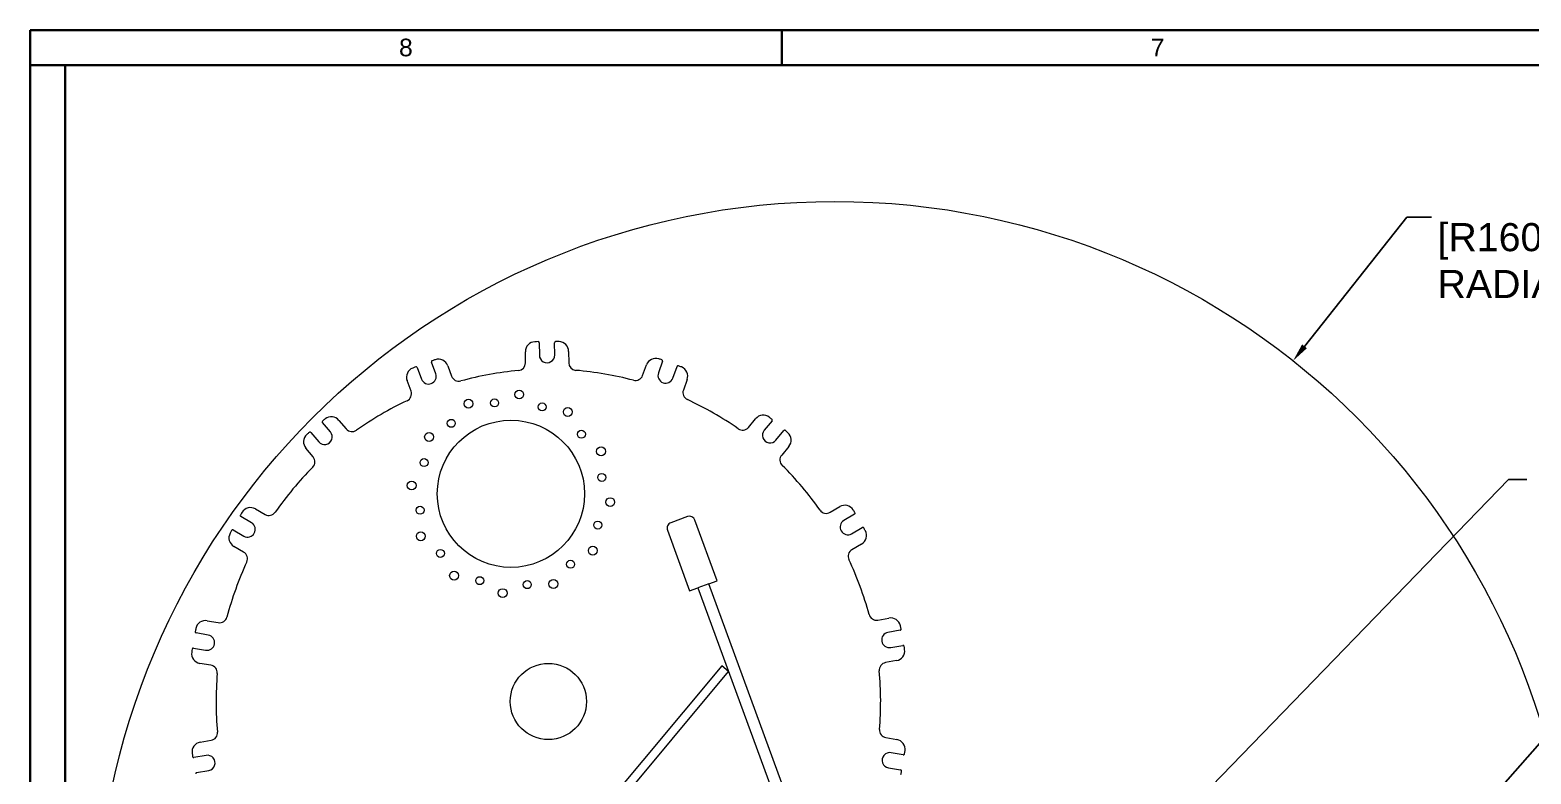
# Model space of a CAD drawing. Header units: inches. Extents: x 20 to 536, y 8 to 344.
# Drawn here: x 20 to 148, y 280.5 to 344 of the extents above; entities that cross this region are included whole.
import ezdxf

# ---------------------------------------------------------------- set-up
doc = ezdxf.new("R2010")
doc.units = ezdxf.units.IN
doc.header["$LTSCALE"] = 16
doc.header["$MEASUREMENT"] = 0
doc.layers.get('0').update_dxf_attribs({"lineweight": 25})
for name, color, linetype, lineweight in [('Border', 7, 'Continuous', 35), ('Dimension (ANSI)', 7, 'Continuous', 25), ('Symbol (ANSI)', 7, 'Continuous', 25), ('Visible', 7, 'Continuous', 18)]:
    doc.layers.add(name, color=color, linetype=linetype, lineweight=lineweight)
doc.styles.add('MEMCOR Medium', font='arial.ttf')
doc.styles.add('Standard A-B-C', font='arial.ttf')
doc.styles.add('Standard D-E', font='arial.ttf')
doc.dimstyles.new('Default (ANSI)', dxfattribs={"dimscale": 16, "dimtxt": 0.15, "dimasz": 0.098425, "dimexe": 0.125, "dimexo": 0.0625, "dimgap": 0.031496, "dimtad": 0, "dimtih": 1, "dimtoh": 1, "dimdec": 4, "dimrnd": 1e-08, "dimzin": 3, "dimdsep": 46, "dimlunit": 5, "dimtxsty": 'MEMCOR Medium', "dimcen": 0.09, "dimdle": 0.393701, "dimclrd": 256, "dimclre": 256, "dimclrt": 256, "dimadec": 0, "dimazin": 1, "dimtfac": 0.8, "dimtofl": 0, "dimtmove": 0, "dimatfit": 3, "dimfxl": 1, "dimfrac": 1, "dimtolj": 1, "dimtzin": 4, "dimlwd": -1, "dimlwe": -1, "dimarcsym": 0})
doc.dimstyles.new('Default (ANSI)$7', dxfattribs={"dimscale": 16, "dimtxt": 0.15, "dimasz": 0.098425, "dimexe": 0.125, "dimexo": 0.0625, "dimgap": 0.031496, "dimtad": 0, "dimtih": 1, "dimtoh": 1, "dimdec": 4, "dimrnd": 1e-08, "dimzin": 3, "dimdsep": 46, "dimlunit": 5, "dimtxsty": 'MEMCOR Medium', "dimcen": 0.09, "dimdle": 0.393701, "dimclrd": 256, "dimclre": 256, "dimclrt": 256, "dimadec": 0, "dimazin": 1, "dimtfac": 0.8, "dimtofl": 0, "dimtmove": 0, "dimatfit": 3, "dimfxl": 1, "dimfrac": 1, "dimtolj": 1, "dimtzin": 4, "dimlwd": -1, "dimlwe": -1, "dimarcsym": 0})
doc.dimstyles.new('in [mm] D-E NeptuneBenson$7', dxfattribs={"dimscale": 16, "dimtxt": 0.15, "dimasz": 0.098425, "dimexe": 0.125, "dimexo": 0.063, "dimgap": 0.031496, "dimtad": 0, "dimtih": 1, "dimtoh": 1, "dimdec": 4, "dimrnd": 1e-08, "dimzin": 3, "dimdsep": 46, "dimlunit": 5, "dimtxsty": 'Standard D-E', "dimcen": 0.09, "dimdle": 0.393701, "dimclrd": 256, "dimclre": 256, "dimclrt": 256, "dimadec": 1, "dimazin": 1, "dimtfac": 1, "dimtofl": 0, "dimtmove": 0, "dimatfit": 3, "dimfxl": 1, "dimfrac": 1, "dimtolj": 1, "dimtzin": 4, "dimlwd": -1, "dimlwe": -1, "dimarcsym": 0})

# ---------------------------------------------------------------- blocks, each defined once
blk = doc.blocks.new('Borders 22x34_D')
at = {"layer": 'Border'}
for p, q in [((33.5, 21.5), (1.25, 21.5)), ((1.25, 21.5), (1.25, 0.5)), ((5.2578, 21.5), (5.2578, 21.3125)), ((33.3125, 21.3125), (1.25, 21.3125)), ((1.4375, 0.5), (1.4375, 21.3125))]:
    blk.add_line(p, q, dxfattribs=at)
at = {"layer": 'Border', "char_height": 0.094, "attachment_point": 5, "style": 'Standard A-B-C'}
for s, insert in [('\\fArial|b0|i0;{\\H0.0940;8}', (3.2539, 21.4062)), ('\\fArial|b0|i0;{\\H0.0940;7}', (7.2617, 21.4069))]:
    blk.add_mtext(s, dxfattribs=dict(at, insert=insert))
blk = doc.blocks.new('*D24')
at = {"layer": 'Defpoints', "color": 0, "transparency": 16777216}
for p in [(127.74, 315.78), (88.65, 266.37)]:
    blk.add_point(p, dxfattribs=at)
at = {"layer": 'Dimension (ANSI)', "transparency": 16777216}
for p, q in [((137.44, 328.03), (128.72, 317.01)), ((139.55, 328.03), (137.44, 328.03))]:
    blk.add_line(p, q, dxfattribs=at)
blk.add_solid([(128.51, 317.18), (128.92, 316.85), (127.74, 315.78)], dxfattribs=at)
at = {"layer": 'Dimension (ANSI)', "transparency": 16777216, "char_height": 2.4, "attachment_point": 1, "style": 'MEMCOR Medium'}
for s, insert in [('\\A1; \\fArial|b0|i0;R63 in', (160.72, 330.99)), ('\\A1;[R1600.2 mm]{\\P\\fArial|b0|i0;RADIAL CLEARANCE REQUIRED}', (140.06, 327.53))]:
    blk.add_mtext(s, dxfattribs=dict(at, insert=insert))

msp = doc.modelspace()

# ---------------------------------------------------------------- linework, layer by layer
at = {"layer": 'Visible', "linetype": 'Continuous', "lineweight": 18}
for p, q in [((62.25923, 315.60101), (62.25552, 316.55722)), ((63.44257, 317.31938), (63.44665, 316.26858)), ((64.75664, 316.27366), (64.75256, 317.32447)), ((65.94549, 316.57153), (65.9492, 315.61532)), ((53.02237, 315.20917), (53.3856, 314.22313)), ((54.61485, 314.67595), (54.25162, 315.66199)), ((55.63013, 315.36246), (55.96066, 314.46519)), ((72.25639, 314.52841), (72.57994, 315.42821)), ((73.95609, 315.73842), (73.60052, 314.7496)), ((74.83325, 314.30633), (75.18881, 315.29516)), ((52.49811, 313.1897), (52.16759, 314.08697)), ((76.05228, 314.17962), (75.72872, 313.27981)), ((45.63114, 309.70589), (44.95257, 310.50823)), ((46.35039, 310.69825), (46.96787, 309.96814)), ((81.2838, 310.10126), (81.89559, 310.83614)), ((83.29484, 310.65697), (82.62252, 309.84939)), ((43.95233, 309.6623), (44.6309, 308.85995)), ((83.6293, 309.01124), (84.30162, 309.81882)), ((44.15039, 307.58531), (43.53291, 308.31542)), ((84.73148, 308.47524), (84.11968, 307.74035)), ((38.88907, 301.96296), (37.97701, 302.48483)), ((39.22554, 303.14147), (40.05549, 302.66658)), ((76.07968, 302.48255), (74.67114, 301.96679)), ((78.61225, 297.02031), (76.72112, 302.18496)), ((88.25261, 302.85354), (89.07886, 303.33486)), ((90.33244, 302.68793), (89.42445, 302.15899)), ((37.32642, 301.3478), (38.23848, 300.82593)), ((74.37355, 301.32535), (76.26468, 296.1607)), ((90.08385, 301.02705), (90.99184, 301.55598)), ((38.2229, 299.46381), (37.39295, 299.9387)), ((90.93624, 300.14641), (90.10999, 299.66509)), ((76.26468, 296.1607), (76.96895, 296.41858)), ((77.90798, 296.76243), (76.96895, 296.41858)), ((76.96895, 296.41858), (86.9249, 269.22904)), ((77.90798, 296.76243), (78.61225, 297.02031)), ((87.95606, 269.32127), (77.90798, 296.76243)), ((35.11494, 293.60357), (36.05727, 293.44118)), ((92.32229, 293.65944), (93.26333, 293.82914)), ((35.20184, 292.38106), (34.16629, 292.55951)), ((94.22005, 292.79247), (93.18591, 292.60599)), ((33.94382, 291.26854), (34.97937, 291.09009)), ((93.4184, 291.31678), (94.45253, 291.50327)), ((35.43061, 289.80478), (34.48828, 289.96717)), ((79.01428, 289.74221), (63.94371, 271.7109)), ((79.58975, 289.26123), (79.01428, 289.74221)), ((93.91818, 290.19771), (92.97715, 290.02802)), ((64.51918, 271.22993), (79.58975, 289.26123)), ((34.5144, 283.23498), (35.45543, 283.40467)), ((93.00197, 283.62791), (93.9443, 283.46551)), ((35.01418, 282.11591), (33.98005, 281.92942)), ((94.48876, 282.16415), (93.45321, 282.3426)), ((34.21253, 280.64022), (35.24666, 280.8267)), ((93.23074, 281.05163), (94.26628, 280.87318))]:
    msp.add_line(p, q, dxfattribs=at)
for centre, radius in [((88.65397, 266.37172), 63), ((57.39973, 312.12027), 0.3775), ((59.62427, 312.18092), 0.34045), ((61.72988, 312.90113), 0.3775), ((63.68637, 311.8405), 0.34045), ((65.87023, 311.41227), 0.3775), ((61.02188, 304.43063), 6.28), ((55.9366, 310.44391), 0.34045), ((67.03516, 309.5159), 0.34045), ((54.04024, 309.27897), 0.3775), ((53.612, 307.09511), 0.34045), ((68.71153, 308.05278), 0.3775), ((68.77217, 305.82823), 0.34045), ((52.55138, 305.13863), 0.3775), ((69.49238, 303.72262), 0.3775), ((53.27159, 303.03302), 0.34045), ((53.33223, 300.80847), 0.3775), ((68.43176, 301.76614), 0.34045), ((55.0086, 299.34535), 0.34045), ((68.00352, 299.58228), 0.3775), ((66.10716, 298.41734), 0.34045), ((56.17353, 297.44898), 0.3775), ((58.3574, 297.02075), 0.34045), ((64.64404, 296.74098), 0.3775), ((60.31388, 295.96012), 0.3775), ((62.41949, 296.68033), 0.34045), ((64.21629, 286.71634), 3.25)]:
    msp.add_circle(centre, radius, dxfattribs=at)
for centre, radius, start, end in [((63.10051, 316.56049), 0.845, 92.1411114, 180.2222602), ((64.21629, 286.71634), 30.71, 91.6260209, 92.1411114), ((63.34757, 317.31902), 0.095, 0.2222602, 91.6260209), ((64.10164, 316.27112), 0.655, 180.2222602, 0.2222602), ((64.84756, 317.32484), 0.095, 88.8184995, 180.2222602), ((64.21629, 286.71634), 30.71, 88.3034089, 88.8184995), ((65.1005, 316.56825), 0.845, 0.2222602, 88.3034089), ((52.9605, 314.37905), 0.845, 112.1411114, 200.2222602), ((64.21629, 286.71634), 30.71, 111.6260209, 112.1411114), ((52.93323, 315.17633), 0.095, 20.2222602, 111.6260209), ((54.34077, 315.69482), 0.095, 108.8184995, 200.2222602), ((64.21629, 286.71634), 30.71, 108.3034089, 108.8184995), ((54.83722, 315.07038), 0.845, 20.2222602, 108.3034089), ((61.60423, 315.59847), 0.655, 275.1676899, 0.2222602), ((66.60419, 315.61787), 0.655, 180.2222602, 265.2768304), ((64.21629, 286.71634), 28.345, 75.1676899, 85.2768304), ((73.3751, 315.14229), 0.845, 72.1411114, 160.2222602), ((64.21629, 286.71634), 30.71, 71.6260209, 72.1411114), ((73.86669, 315.77057), 0.095, 340.2222602, 71.6260209), ((75.27821, 315.26301), 0.095, 68.8184995, 160.2222602), ((64.21629, 286.71634), 30.71, 68.3034089, 68.8184995), ((75.25712, 314.46555), 0.845, 340.2222602, 68.3034089), ((54.00023, 314.44954), 0.655, 200.2222602, 20.2222593), ((56.57528, 314.6916), 0.655, 200.2222602, 285.2768304), ((64.21629, 286.71634), 28.345, 95.1676899, 105.2768304), ((71.64003, 314.75004), 0.655, 255.1676899, 340.2222602), ((74.21688, 314.52796), 0.655, 160.2222602, 340.2222602), ((51.88349, 312.96329), 0.655, 295.1676899, 20.2222602), ((76.34509, 313.05818), 0.655, 160.2222602, 245.2768304), ((64.21629, 286.71634), 28.345, 55.1676899, 65.2768304), ((64.21629, 286.71634), 28.345, 115.1676899, 125.2768304), ((82.545, 310.2955), 0.845, 52.1411114, 140.2222602), ((45.02511, 310.56958), 0.095, 128.8184995, 220.2222602), ((64.21629, 286.71634), 30.71, 128.3034089, 128.8184995), ((45.70519, 310.15259), 0.845, 40.2222602, 128.3034089), ((47.46799, 310.39111), 0.655, 220.2222602, 305.2768304), ((80.78041, 310.52033), 0.655, 235.1676899, 320.2222602), ((83.12591, 309.43031), 0.655, 140.2222602, 320.222261), ((64.21629, 286.71634), 30.71, 51.6260209, 52.1411114), ((83.22183, 310.71775), 0.095, 320.2222602, 51.6260209), ((84.37463, 309.75804), 0.095, 48.8184995, 140.2222602), ((44.1781, 308.86108), 0.845, 132.1411114, 220.2222602), ((64.21629, 286.71634), 30.71, 131.6260209, 132.1411114), ((43.87979, 309.60095), 0.095, 40.2222602, 131.6260209), ((45.13102, 309.28292), 0.655, 220.2222602, 40.2222602), ((64.21629, 286.71634), 30.71, 48.3034089, 48.8184995), ((84.08207, 309.01588), 0.845, 320.2222602, 48.3034089), ((43.65026, 307.16234), 0.655, 315.1676899, 40.2222602), ((84.62307, 307.32128), 0.655, 140.2222602, 225.2768304), ((64.21629, 286.71634), 28.345, 135.1676899, 145.2768304), ((64.21629, 286.71634), 28.345, 35.1676899, 45.2768304), ((89.50419, 302.60471), 0.845, 32.1411114, 120.2222602), ((38.02419, 302.56729), 0.095, 148.8184995, 240.2222602), ((64.21629, 286.71634), 30.71, 148.3034089, 148.8184995), ((38.80588, 302.40804), 0.845, 60.2222602, 148.3034089), ((40.38079, 303.23509), 0.655, 240.2222602, 325.2768304), ((76.2516, 302.01304), 0.5, 20.1111301, 110.1111301), ((87.92291, 303.41952), 0.655, 215.1676899, 300.2222602), ((64.21629, 286.71634), 30.71, 31.6260209, 32.1411114), ((90.28462, 302.77001), 0.095, 300.2222602, 31.6260209), ((37.81261, 300.67213), 0.845, 152.1411114, 240.2222602), ((64.21629, 286.71634), 30.71, 151.6260209, 152.1411114), ((37.27924, 301.26535), 0.095, 60.2222602, 151.6260209), ((38.56378, 301.39444), 0.655, 240.2222602, 60.2222602), ((74.84306, 301.49727), 0.5, 110.1111301, 200.1111301), ((89.75415, 301.59302), 0.655, 120.2222602, 300.2222602), ((90.5109, 300.87655), 0.845, 300.2222602, 28.3034089), ((91.03965, 301.47389), 0.095, 28.8184995, 120.2222602), ((64.21629, 286.71634), 30.71, 28.3034089, 28.8184995), ((90.43969, 299.09912), 0.655, 120.2222602, 205.2768304), ((64.21629, 286.71634), 28.345, 155.1676899, 165.2768304), ((37.89761, 298.8953), 0.655, 335.1676899, 60.2222602), ((64.21629, 286.71634), 28.345, 15.1676899, 25.2768304), ((34.97144, 292.77085), 0.845, 80.2222602, 168.3034089), ((36.1685, 294.08667), 0.655, 260.2222602, 345.2768304), ((92.20605, 294.30405), 0.655, 195.1676899, 280.2222602), ((93.41329, 292.99755), 0.845, 12.1411114, 100.2222602), ((34.18243, 292.65313), 0.095, 168.8184995, 260.2222602), ((64.21629, 286.71634), 30.71, 168.3034089, 168.8184995), ((35.09061, 291.73557), 0.655, 260.2222602, 80.2222602), ((93.30215, 291.96138), 0.655, 100.2222602, 280.2222602), ((94.20319, 292.88596), 0.095, 280.2222602, 11.6260209), ((64.21629, 286.71634), 30.71, 11.6260209, 12.1411114), ((34.63179, 290.7999), 0.845, 172.1411114, 260.2222602), ((64.21629, 286.71634), 30.71, 171.6260209, 172.1411114), ((33.92769, 291.17492), 0.095, 80.2222602, 171.6260209), ((93.76822, 291.0293), 0.845, 280.2222602, 8.3034089), ((94.46939, 291.40977), 0.095, 8.8184995, 100.2222602), ((64.21629, 286.71634), 30.71, 8.3034089, 8.8184995), ((35.31937, 289.1593), 0.655, 355.1676899, 80.2222602), ((93.09339, 289.38341), 0.655, 100.2222602, 185.2768304), ((64.21629, 286.71634), 28.345, 175.1676899, 185.2768304), ((64.21629, 286.71634), 28.345, 355.1676899, 5.2768304), ((93.11321, 284.27339), 0.655, 175.1676899, 260.2222602), ((34.66436, 282.40339), 0.845, 100.2222602, 188.3034089), ((35.33919, 284.04927), 0.655, 280.2222602, 5.2768304), ((93.80079, 282.63279), 0.845, 352.1411114, 80.2222602), ((64.21629, 286.71634), 30.71, 188.3034089, 188.8184995), ((33.96319, 282.02291), 0.095, 188.8184995, 280.2222602), ((35.13042, 281.4713), 0.655, 280.2222602, 100.2222602), ((93.34197, 281.69712), 0.655, 80.2222602, 260.2222602), ((94.50489, 282.25777), 0.095, 260.2222602, 351.6260209), ((64.21629, 286.71634), 30.71, 351.6260209, 352.1411114), ((34.22939, 280.54672), 0.095, 100.2222602, 191.6260209), ((94.25015, 280.77956), 0.095, 348.8184995, 80.2222602), ((64.21629, 286.71634), 30.71, 348.3034089, 348.8184995)]:
    msp.add_arc(centre, radius, start, end, dxfattribs=at)

# ---------------------------------------------------------------- block references
at = {"xscale": 16, "yscale": 16, "zscale": 16}
msp.add_blockref('Borders 22x34_D', (0, 0), dxfattribs=at)

# ---------------------------------------------------------------- dimensions: what is measured, and where the dimension line sits
at = {"layer": 'Dimension (ANSI)'}
dim = msp.add_radius_dim(center=(88.65397, 266.37172), mpoint=(127.74158, 315.7798), text=' \\fArial|b0|i0;<> in\\X[R1600.2 mm]{\\P\\fArial|b0|i0;RADIAL CLEARANCE REQUIRED}', dimstyle='Default (ANSI)', override={"dimgap": 0.031496, "dimdec": 4, "dimlfac": 1, "dimpost": '', "dimcen": 0, "dimtol": 0, "dimlim": 0, "dimtp": 0, "dimtm": 0, "dimtdec": 2, "dimtvp": -0.333333}, dxfattribs=at)
dim.commit()
dim.dimension.update_dxf_attribs({"geometry": '*D24', "text_midpoint": (165.91855, 328.03365), "dimtype": 164})

# ---------------------------------------------------------------- leaders
at = {"layer": 'Symbol (ANSI)', "annotation_type": 0, "has_hookline": 1, "hookline_direction": 0}
for points, dimstyle, text_width in [([(100.01471, 258.05555), (146.11094, 305.66511), (147.68574, 305.66511)], 'Default (ANSI)$7', 45.194), ([(140.93667, 274.23409), (152.07847, 286.92691), (153.65328, 286.92691)], 'in [mm] D-E NeptuneBenson$7', 20.5588)]:
    msp.add_leader(points, dimstyle=dimstyle, override={"dimtad": 0}, dxfattribs=dict(at, text_width=text_width))

doc.saveas('drawing.dxf')
